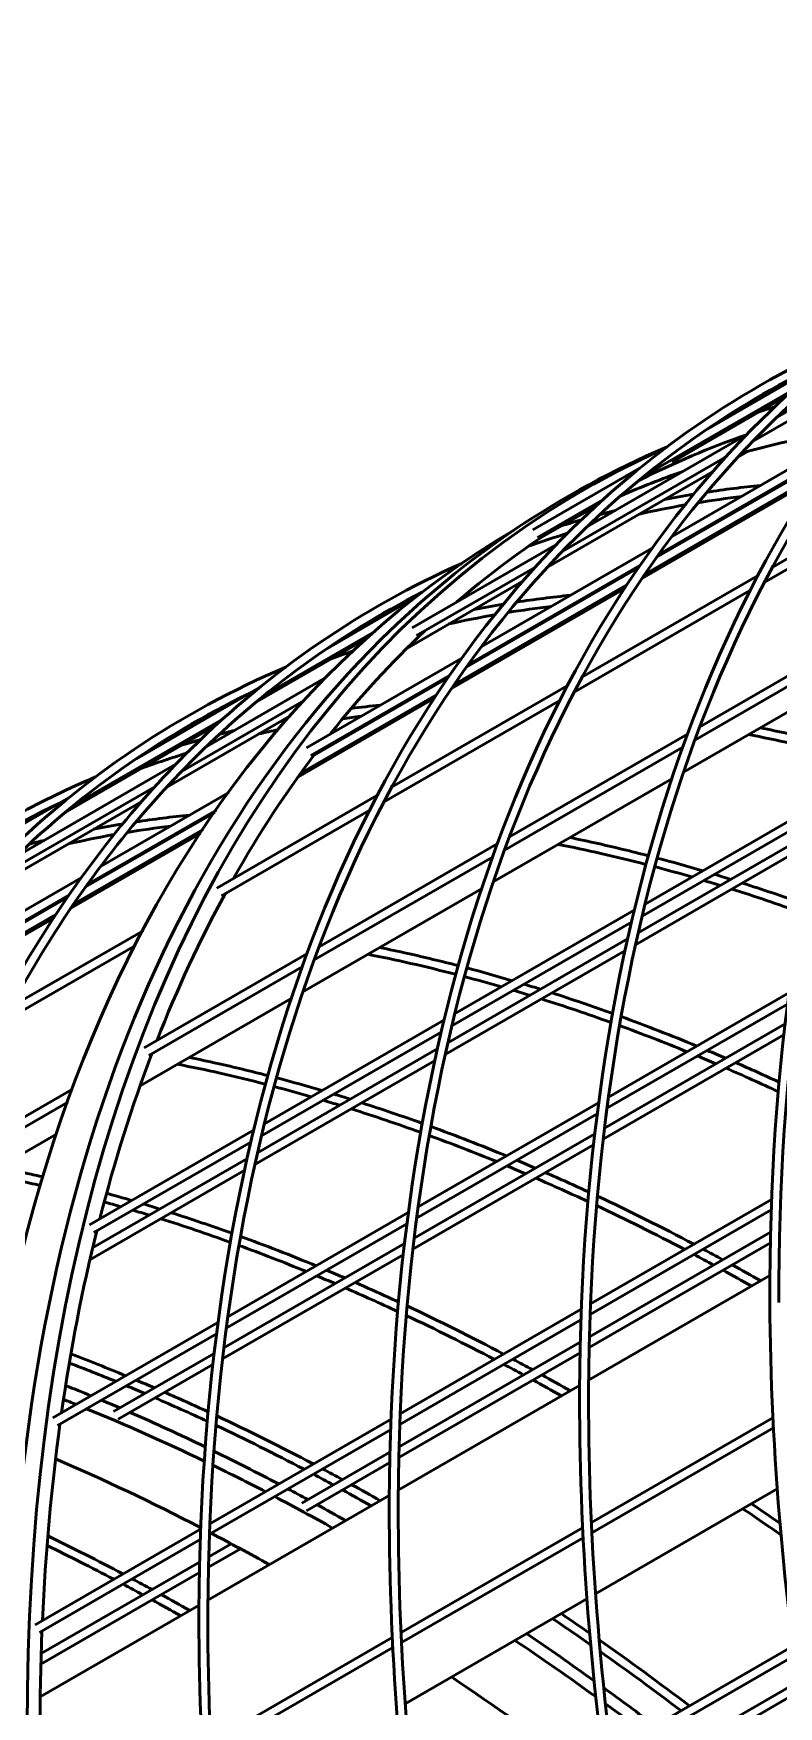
# Model space of a CAD drawing. Header units: millimetres. Extents: x 0 to 4200, y 0 to 2970.
# Drawn here: x 899.5 to 982.5, y 951.7 to 1138.2 of the extents above; entities that cross this region are included whole.
import ezdxf

# ---------------------------------------------------------------- set-up
doc = ezdxf.new("R2010")
doc.units = ezdxf.units.MM
doc.header["$LTSCALE"] = 10
doc.layers.add('Co ban', color=7, linetype='Continuous', lineweight=50)

msp = doc.modelspace()

# ---------------------------------------------------------------- linework, layer by layer
at = {"layer": 'Co ban'}
for p, q in [((982.34, 1095.42), (1000.19, 1105.73)), ((974.57, 1094.1), (988.28, 1102.02)), ((979.59, 1092.69), (997.82, 1103.21)), ((967.64, 1088.95), (984.14, 1098.47)), ((970.63, 1090.4), (983.35, 1097.75)), ((961.12, 1083.18), (978.97, 1093.48)), ((970.57, 1082.07), (989.62, 1093.08)), ((958.38, 1080.44), (976.61, 1090.96)), ((968.91, 1079.81), (988.07, 1090.87)), ((969.1, 1080.07), (988.25, 1091.13)), ((977.95, 1090.95), (979.13, 1091.63)), ((955.12, 1082.87), (967.07, 1089.77)), ((956.74, 1078.7), (975.16, 1089.33)), ((967.56, 1077.87), (986.8, 1088.98)), ((981.81, 1078.68), (1001.38, 1089.98)), ((960.91, 1087.39), (959.45, 1086.54)), ((986.52, 1088.55), (967.25, 1077.43)), ((980.92, 1077.01), (1000.53, 1088.34)), ((955.62, 1082.01), (962.93, 1086.22)), ((955.99, 1081.96), (961, 1084.85)), ((941.66, 1071.94), (957.76, 1081.24)), ((949.35, 1069.83), (968.41, 1080.83)), ((942.16, 1071.07), (955.4, 1078.72)), ((947.69, 1067.56), (966.86, 1078.62)), ((947.88, 1067.82), (967.04, 1078.88)), ((960.59, 1066.43), (980.17, 1077.73)), ((941.06, 1069.65), (953.94, 1077.09)), ((965.3, 1076.3), (946.04, 1065.18)), ((946.34, 1065.62), (965.59, 1076.73)), ((959.71, 1064.77), (979.32, 1076.09)), ((932.14, 1069.61), (942.01, 1075.31)), ((973.72, 1060.9), (993.58, 1072.36)), ((924.14, 1063.57), (936.65, 1070.79)), ((925.21, 1064.45), (937.49, 1071.54)), ((973.18, 1059.43), (993.04, 1070.9)), ((929.88, 1058.58), (947.2, 1068.58)), ((930.38, 1057.72), (945.82, 1066.63)), ((991.82, 1067.36), (971.92, 1055.87)), ((910.93, 1057.36), (924.64, 1065.28)), ((918.7, 1058.68), (932.06, 1066.4)), ((930.73, 1057.76), (945.65, 1066.38)), ((939.38, 1054.18), (958.96, 1065.49)), ((915.95, 1055.94), (929.62, 1063.83)), ((944.09, 1064.05), (928.92, 1055.3)), ((929.25, 1055.75), (944.37, 1064.49)), ((938.49, 1052.52), (958.11, 1063.84)), ((902.93, 1051.32), (919.71, 1061.01)), ((904, 1052.2), (920.5, 1061.73)), ((914.31, 1054.2), (928.13, 1062.18)), ((952.51, 1048.65), (972.36, 1060.11)), ((951.96, 1047.18), (971.83, 1058.65)), ((897.48, 1046.43), (915.33, 1056.74)), ((894.74, 1043.7), (912.97, 1054.22)), ((906.93, 1045.33), (921.24, 1053.6)), ((970.61, 1055.12), (950.7, 1043.63)), ((889.72, 1045.11), (903.43, 1053.03)), ((893.1, 1041.96), (911.52, 1052.59)), ((905.46, 1043.33), (919.85, 1051.64)), ((919.9, 1042.94), (937.74, 1053.24)), ((920.4, 1042.07), (936.89, 1051.59)), ((967.62, 1041.16), (987.63, 1052.71)), ((905.27, 1043.06), (919.67, 1051.38)), ((967.29, 1039.82), (987.31, 1051.38)), ((918.09, 1049.04), (903.61, 1040.69)), ((903.92, 1041.13), (918.38, 1049.48)), ((931.3, 1036.4), (951.15, 1047.87)), ((966.55, 1036.62), (986.6, 1048.19)), ((966.85, 1037.95), (986.89, 1049.52)), ((930.75, 1034.93), (950.62, 1046.4)), ((885.71, 1033.08), (904.77, 1044.09)), ((949.39, 1042.87), (929.49, 1031.38)), ((884.06, 1030.82), (903.22, 1041.88)), ((884.24, 1031.08), (903.4, 1042.14)), ((946.4, 1028.91), (966.42, 1040.47)), ((901.66, 1039.56), (882.4, 1028.44)), ((882.7, 1028.88), (901.95, 1039.99)), ((946.08, 1027.57), (966.1, 1039.13)), ((896.95, 1029.69), (911.67, 1038.19)), ((945.64, 1025.7), (965.67, 1037.27)), ((896.07, 1028.02), (910.82, 1036.54)), ((911.81, 1025.15), (929.94, 1035.62)), ((945.34, 1024.38), (965.38, 1035.95)), ((912.31, 1024.29), (929.4, 1034.16)), ((963.54, 1019.65), (983.66, 1031.27)), ((928.18, 1030.62), (911.34, 1020.9)), ((963.38, 1018.4), (983.5, 1030.02)), ((925.19, 1016.66), (945.2, 1028.22)), ((963.1, 1016.19), (983.23, 1027.81)), ((924.86, 1015.32), (944.89, 1026.88)), ((962.95, 1014.95), (983.09, 1026.58)), ((924.13, 1012.13), (944.17, 1023.7)), ((924.43, 1013.45), (944.46, 1025.02)), ((888.87, 1011.91), (903.81, 1020.53)), ((888.32, 1010.44), (903.27, 1019.07)), ((942.33, 1007.41), (962.45, 1019.02)), ((942.16, 1006.15), (962.29, 1017.77)), ((902.04, 1015.53), (887.06, 1006.88)), ((905.7, 1005.41), (923.99, 1015.97)), ((906.2, 1004.54), (923.67, 1014.63)), ((941.74, 1002.7), (961.87, 1014.33)), ((941.88, 1003.94), (962.02, 1015.57)), ((906.05, 1002.85), (923.25, 1012.77)), ((905.74, 1001.51), (922.96, 1011.45)), ((961.5, 995.42), (981.69, 1007.07)), ((961.54, 996.6), (981.73, 1008.25)), ((920.95, 993.91), (941.07, 1005.53)), ((921.12, 995.16), (941.23, 1006.77)), ((920.67, 991.7), (940.8, 1003.32)), ((961.39, 991.74), (981.59, 1003.41)), ((961.42, 992.92), (981.62, 1004.58)), ((920.53, 990.46), (940.66, 1002.08)), ((981.55, 999.76), (961.34, 988.09)), ((940.33, 984.35), (960.52, 996.01)), ((901.62, 983.9), (920.02, 994.53)), ((940.29, 983.17), (960.48, 994.83)), ((902.12, 983.04), (919.86, 993.28)), ((940.21, 980.67), (960.41, 992.33)), ((908.38, 984.6), (919.59, 991.07)), ((940.18, 979.5), (960.38, 991.16)), ((908.88, 983.74), (919.45, 989.83)), ((960.33, 987.51), (940.12, 975.84)), ((919.12, 972.1), (939.31, 983.76)), ((961.64, 972.22), (981.88, 983.9)), ((961.69, 971.1), (981.93, 982.78)), ((919.07, 970.92), (939.26, 982.58)), ((929.38, 974.41), (939.19, 980.08)), ((929.88, 973.55), (939.17, 978.91)), ((939.12, 975.26), (918.91, 963.6)), ((982.36, 975.98), (962.11, 964.29)), ((899.63, 960.85), (918.09, 971.51)), ((940.43, 959.97), (960.66, 971.66)), ((900.13, 959.98), (918.05, 970.33)), ((918.99, 968.42), (921.49, 969.86)), ((940.48, 958.85), (960.72, 970.53)), ((900.32, 957.64), (917.98, 967.83)), ((918.97, 967.25), (922.52, 969.3)), ((900.29, 956.46), (917.95, 966.66)), ((917.91, 963.02), (900.22, 952.8)), ((961.14, 963.73), (940.89, 952.04)), ((919.21, 947.72), (939.45, 959.41)), ((963.83, 946.76), (984.1, 958.47)), ((919.27, 946.6), (939.51, 958.29)), ((963.97, 945.69), (984.24, 957.39)), ((971.34, 946.79), (984.63, 954.46)), ((971.84, 945.92), (984.78, 953.39))]:
    msp.add_line(p, q, dxfattribs=at)
for centre, major_axis, start_param, end_param in [((1110.91, 827.58), (-150, 259.81), 6.15046, 6.160776), ((1110.91, 827.58), (-149, 258.08), 6.174668, 6.250014), ((1103.84, 823.5), (-149, 258.08), 6.066741, 6.135449), ((1110.91, 827.58), (-150, 259.81), 6.22483, 9.483133), ((1103.84, 823.5), (-149, 258.08), 6.146424, 6.147155), ((1103.84, 823.5), (-149, 258.08), 6.174668, 6.217658), ((1103.84, 823.5), (-149, 258.08), 6.236934, 6.259455), ((1110.91, 827.58), (-149, 258.08), 0.010236, 0.108517), ((1103.84, 823.5), (150, -259.81), 3.147575, 6.277203), ((1110.91, 827.58), (-149, 258.08), 0.136031, 0.223765), ((1110.91, 827.58), (-149, 258.08), 0.238416, 0.329061), ((1110.91, 827.58), (-149, 258.08), 0.339292, 0.43175), ((1110.91, 827.58), (-149, 258.08), 0.439701, 0.53334), ((1110.91, 827.58), (-149, 258.08), 0.539904, 0.63436), ((935.9, 726.54), (-150, 259.81), 5.63982, 5.653293), ((935.9, 726.54), (149, -258.08), 2.507232, 2.513901), ((935.9, 726.54), (149, -258.08), 2.438924, 2.501592), ((935.9, 726.54), (-150, 259.81), 5.624548, 5.634284), ((935.9, 726.54), (-150, 259.81), 5.579438, 5.619121), ((935.9, 726.54), (-150, 259.81), 0.023745, 3.117848), ((1110.91, 827.58), (-149, 258.08), 0.640001, 0.735046), ((928.83, 722.46), (150, -259.81), 3.141593, 6.283185), ((928.83, 722.46), (-149, 258.08), 5.548739, 5.625854), ((935.9, 726.54), (-150, 259.81), 5.540795, 5.574858), ((935.9, 726.54), (149, -258.08), 2.406547, 2.434301), ((935.9, 726.54), (-150, 259.81), 5.525502, 5.535878), ((935.9, 726.54), (149, -258.08), 2.370898, 2.401557), ((935.9, 726.54), (-150, 259.81), 5.505649, 5.520664), ((928.83, 722.46), (-149, 258.08), 5.512491, 5.54315), ((1110.91, 827.58), (-149, 258.08), 0.740036, 0.835518), ((935.9, 726.54), (149, -258.08), 2.231436, 2.274383), ((935.9, 726.54), (-150, 259.81), 5.374741, 5.410333), ((928.83, 722.46), (-149, 258.08), 5.347339, 5.415976), ((935.9, 726.54), (-150, 259.81), 5.342436, 5.369583), ((935.9, 726.54), (149, -258.08), 2.205746, 2.226216)]:
    msp.add_ellipse(centre, major_axis=major_axis, ratio=0.57735, start_param=start_param, end_param=end_param, dxfattribs=at)
for points, knots in [([(981.54, 996.75), (981.43, 1022.99), (984.99, 1047.14), (999.07, 1088.82), (1009.59, 1106.35), (1032.36, 1128.84), (1043.04, 1136.03), (1054.85, 1141.05)], [0, 0, 0, 0, 0.3202828, 0.3202828, 0.6403476, 0.6403476, 0.8606467, 0.8606467, 0.8606467, 0.8606467]), ([(982.54, 996.75), (982.43, 1022.85), (985.96, 1046.86), (999.92, 1088.27), (1010.35, 1105.66), (1031.73, 1126.83), (1040.82, 1133.28), (1050.8, 1138.11)], [0, 0, 0, 0, 0.3197162, 0.3197162, 0.639648, 0.639648, 0.8323756, 0.8323756, 0.8323756, 0.8323756]), ([(960.33, 984.5), (960.22, 1010.74), (963.77, 1034.89), (977.85, 1076.57), (988.38, 1094.1), (1011.15, 1116.6), (1021.83, 1123.78), (1033.64, 1128.8)], [0, 0, 0, 0, 0.3202828, 0.3202828, 0.6403476, 0.6403476, 0.8606467, 0.8606467, 0.8606467, 0.8606467]), ([(961.33, 984.51), (961.22, 1010.61), (964.75, 1034.61), (978.71, 1076.02), (989.14, 1093.41), (1010.52, 1114.59), (1019.61, 1121.04), (1029.58, 1125.86)], [0, 0, 0, 0, 0.3197162, 0.3197162, 0.639648, 0.639648, 0.8323756, 0.8323756, 0.8323756, 0.8323756]), ([(939.12, 972.26), (939.01, 998.49), (942.56, 1022.64), (956.64, 1064.32), (967.16, 1081.85), (989.93, 1104.35), (1000.61, 1111.53), (1012.42, 1116.55)], [0, 0, 0, 0, 0.3202828, 0.3202828, 0.6403476, 0.6403476, 0.8606467, 0.8606467, 0.8606467, 0.8606467]), ([(940.12, 972.26), (940.01, 998.36), (943.54, 1022.36), (957.49, 1063.77), (967.92, 1081.17), (989.3, 1102.34), (998.39, 1108.79), (1008.37, 1113.62)], [0, 0, 0, 0, 0.3197162, 0.3197162, 0.639648, 0.639648, 0.8323756, 0.8323756, 0.8323756, 0.8323756]), ([(917.9, 960.01), (917.79, 986.25), (921.35, 1010.4), (935.43, 1052.08), (945.95, 1069.61), (968.72, 1092.1), (979.4, 1099.29), (991.21, 1104.31)], [0, 0, 0, 0, 0.3202828, 0.3202828, 0.6403476, 0.6403476, 0.8606467, 0.8606467, 0.8606467, 0.8606467]), ([(918.9, 960.01), (918.8, 986.11), (922.32, 1010.12), (936.28, 1051.53), (946.71, 1068.92), (968.09, 1090.09), (977.18, 1096.54), (987.16, 1101.37)], [0, 0, 0, 0, 0.3197162, 0.3197162, 0.639648, 0.639648, 0.8323756, 0.8323756, 0.8323756, 0.8323756]), ([(896.69, 947.76), (896.58, 974), (900.13, 998.15), (914.21, 1039.83), (924.74, 1057.36), (947.51, 1079.85), (958.19, 1087.04), (970, 1092.06)], [0, 0, 0, 0, 0.3202828, 0.3202828, 0.6403476, 0.6403476, 0.8606467, 0.8606467, 0.8606467, 0.8606467]), ([(875.48, 935.51), (875.45, 942.03), (875.65, 948.42), (876.49, 960.99), (877.15, 967.16), (878.92, 979.16), (880.03, 984.99), (882.68, 996.19), (884.21, 1001.57), (887.71, 1011.92), (889.67, 1016.9), (894.04, 1026.47), (896.45, 1031.06), (901.68, 1039.77), (904.5, 1043.88), (910.49, 1051.56), (913.66, 1055.13), (925.88, 1067.2), (936.03, 1074.15), (947.22, 1079.13)], [0, 0, 0, 0, 0.0795614, 0.0795614, 0.1601505, 0.1601505, 0.240735, 0.240735, 0.3202828, 0.3202828, 0.3997893, 0.3997893, 0.4803239, 0.4803239, 0.5608545, 0.5608545, 0.6403476, 0.6403476, 0.850906, 0.850906, 0.850906, 0.850906]), ([(876.48, 935.52), (876.45, 942), (876.65, 948.35), (877.49, 960.85), (878.14, 966.98), (879.89, 978.91), (880.99, 984.7), (883.62, 995.83), (885.14, 1001.18), (888.61, 1011.46), (890.55, 1016.4), (894.88, 1025.91), (897.27, 1030.47), (902.45, 1039.12), (905.24, 1043.2), (911.18, 1050.82), (914.31, 1054.35), (925.14, 1065.08), (933.57, 1071.2), (942.79, 1075.91)], [0, 0, 0, 0, 0.0794078, 0.0794078, 0.1598491, 0.1598491, 0.2402949, 0.2402949, 0.3197162, 0.3197162, 0.3991783, 0.3991783, 0.4796735, 0.4796735, 0.5601725, 0.5601725, 0.639648, 0.639648, 0.8198251, 0.8198251, 0.8198251, 0.8198251]), ([(854.26, 923.27), (854.24, 929.78), (854.43, 936.17), (855.28, 948.74), (855.94, 954.91), (857.7, 966.91), (858.81, 972.74), (861.46, 983.94), (863, 989.32), (866.5, 999.68), (868.46, 1004.65), (872.83, 1014.22), (875.24, 1018.81), (880.47, 1027.52), (883.29, 1031.64), (889.28, 1039.31), (892.45, 1042.88), (905.08, 1055.36), (915.76, 1062.54), (927.57, 1067.56)], [0, 0, 0, 0, 0.0795614, 0.0795614, 0.1601505, 0.1601505, 0.240735, 0.240735, 0.3202828, 0.3202828, 0.3997893, 0.3997893, 0.4803239, 0.4803239, 0.5608545, 0.5608545, 0.6403476, 0.6403476, 0.8606467, 0.8606467, 0.8606467, 0.8606467]), ([(855.26, 923.27), (855.24, 929.75), (855.43, 936.11), (856.27, 948.6), (856.92, 954.73), (858.67, 966.66), (859.78, 972.45), (862.41, 983.59), (863.93, 988.93), (867.39, 999.22), (869.34, 1004.16), (873.67, 1013.66), (876.05, 1018.23), (881.24, 1026.87), (884.03, 1030.95), (889.96, 1038.57), (893.1, 1042.11), (904.45, 1053.35), (913.54, 1059.8), (923.52, 1064.63)], [0, 0, 0, 0, 0.0794078, 0.0794078, 0.1598491, 0.1598491, 0.2402949, 0.2402949, 0.3197162, 0.3197162, 0.3991783, 0.3991783, 0.4796735, 0.4796735, 0.5601725, 0.5601725, 0.639648, 0.639648, 0.8323756, 0.8323756, 0.8323756, 0.8323756]), ([(979.16, 1060.06), (980.74, 1059.75), (982.32, 1059.41), (985.58, 1058.67), (987.26, 1058.26), (988.94, 1057.83)], [1.25771441, 1.25771441, 1.25771441, 1.25771441, 1.28125246, 1.28125246, 1.30604978, 1.30604978, 1.30604978, 1.30604978]), ([(980.47, 1060.81), (981.52, 1060.6), (982.57, 1060.37), (985.47, 1059.72), (987.34, 1059.27), (989.21, 1058.79)], [1.26323972, 1.26323972, 1.26323972, 1.26323972, 1.2787507, 1.2787507, 1.30612103, 1.30612103, 1.30612103, 1.30612103]), ([(833.05, 911.02), (833.02, 917.54), (833.22, 923.93), (834.07, 936.49), (834.72, 942.66), (836.49, 954.66), (837.6, 960.49), (840.25, 971.7), (841.79, 977.08), (845.28, 987.43), (847.25, 992.4), (851.61, 1001.97), (854.02, 1006.57), (859.25, 1015.27), (862.07, 1019.39), (868.07, 1027.06), (871.24, 1030.63), (876.9, 1036.23), (879.3, 1038.39), (884.28, 1042.47), (886.86, 1044.4), (892.18, 1047.98), (894.93, 1049.64), (900.54, 1052.68), (903.41, 1054.07), (906.36, 1055.32)], [0, 0, 0, 0, 0.0795614, 0.0795614, 0.1601505, 0.1601505, 0.240735, 0.240735, 0.3202828, 0.3202828, 0.3997893, 0.3997893, 0.4803239, 0.4803239, 0.5608545, 0.5608545, 0.6403476, 0.6403476, 0.6952545, 0.6952545, 0.7504979, 0.7504979, 0.8057409, 0.8057409, 0.8606467, 0.8606467, 0.8606467, 0.8606467]), ([(834.05, 911.02), (834.02, 917.5), (834.22, 923.86), (835.06, 936.35), (835.71, 942.49), (837.46, 954.41), (838.56, 960.21), (841.19, 971.34), (842.71, 976.68), (846.18, 986.97), (848.13, 991.91), (852.45, 1001.42), (854.84, 1005.98), (860.02, 1014.62), (862.82, 1018.71), (868.75, 1026.32), (871.89, 1029.86), (883.24, 1041.1), (892.33, 1047.55), (902.3, 1052.38)], [0, 0, 0, 0, 0.0794078, 0.0794078, 0.1598491, 0.1598491, 0.2402949, 0.2402949, 0.3197162, 0.3197162, 0.3991783, 0.3991783, 0.4796735, 0.4796735, 0.5601725, 0.5601725, 0.639648, 0.639648, 0.8323756, 0.8323756, 0.8323756, 0.8323756]), ([(959.26, 1048.57), (960.31, 1048.35), (961.36, 1048.13), (964.26, 1047.48), (966.12, 1047.03), (967.99, 1046.54)], [1.26323972, 1.26323972, 1.26323972, 1.26323972, 1.2787507, 1.2787507, 1.30612103, 1.30612103, 1.30612103, 1.30612103]), ([(957.95, 1047.81), (959.53, 1047.5), (961.11, 1047.16), (964.37, 1046.42), (966.04, 1046.01), (967.73, 1045.58)], [1.25771441, 1.25771441, 1.25771441, 1.25771441, 1.28125246, 1.28125246, 1.30604978, 1.30604978, 1.30604978, 1.30604978]), ([(936.74, 1035.56), (938.31, 1035.25), (939.89, 1034.91), (943.15, 1034.17), (944.83, 1033.77), (946.51, 1033.33)], [1.25771441, 1.25771441, 1.25771441, 1.25771441, 1.28125246, 1.28125246, 1.30604978, 1.30604978, 1.30604978, 1.30604978]), ([(938.05, 1036.32), (939.09, 1036.1), (940.14, 1035.88), (943.05, 1035.23), (944.91, 1034.78), (946.78, 1034.3)], [1.26323972, 1.26323972, 1.26323972, 1.26323972, 1.2787507, 1.2787507, 1.30612103, 1.30612103, 1.30612103, 1.30612103]), ([(916.83, 1024.07), (917.88, 1023.86), (918.93, 1023.63), (921.84, 1022.98), (923.7, 1022.53), (925.57, 1022.05)], [1.26323972, 1.26323972, 1.26323972, 1.26323972, 1.2787507, 1.2787507, 1.30612103, 1.30612103, 1.30612103, 1.30612103]), ([(915.52, 1023.31), (917.1, 1023), (918.68, 1022.67), (921.94, 1021.93), (923.62, 1021.52), (925.3, 1021.08)], [1.25771441, 1.25771441, 1.25771441, 1.25771441, 1.28125246, 1.28125246, 1.30604978, 1.30604978, 1.30604978, 1.30604978]), ([(894.31, 1011.07), (895.89, 1010.76), (897.47, 1010.42), (899.45, 1009.97), (899.84, 1009.88), (900.23, 1009.79)], [1.25771441, 1.25771441, 1.25771441, 1.25771441, 1.28125246, 1.28125246, 1.28706285, 1.28706285, 1.28706285, 1.28706285]), ([(895.62, 1011.82), (896.67, 1011.61), (897.72, 1011.38), (899.35, 1011.02), (899.93, 1010.88), (900.52, 1010.75)], [1.26323972, 1.26323972, 1.26323972, 1.26323972, 1.2787507, 1.2787507, 1.28735291, 1.28735291, 1.28735291, 1.28735291]), ([(1354.35, 622.3), (1340.48, 611.85), (1324.21, 605.2), (1287.04, 599.88), (1265.9, 601.82), (1221.88, 614.89), (1198.99, 626.02), (1153.82, 656.38), (1131.55, 675.58), (1089.85, 720.12), (1070.45, 745.45), (1036.46, 799.64), (1021.89, 828.5), (999.06, 886.85), (990.8, 916.33), (983.15, 962.6), (981.61, 980.09), (981.54, 996.75)], [3.861285, 3.861285, 3.861285, 3.861285, 4.159308, 4.159308, 4.478723, 4.478723, 4.798894, 4.798894, 5.119175, 5.119175, 5.43941, 5.43941, 5.759616, 5.759616, 6.079835, 6.079835, 6.283185, 6.283185, 6.283185, 6.283185]), ([(1333.14, 610.05), (1319.27, 599.61), (1303, 592.95), (1265.83, 587.63), (1244.69, 589.58), (1200.66, 602.64), (1177.78, 613.78), (1132.61, 644.13), (1110.33, 663.34), (1068.64, 707.88), (1049.23, 733.2), (1015.25, 787.39), (1000.68, 816.25), (977.85, 874.61), (969.59, 904.08), (961.93, 950.35), (960.4, 967.84), (960.33, 984.5)], [3.861285, 3.861285, 3.861285, 3.861285, 4.159308, 4.159308, 4.478723, 4.478723, 4.798894, 4.798894, 5.119175, 5.119175, 5.43941, 5.43941, 5.759616, 5.759616, 6.079835, 6.079835, 6.283185, 6.283185, 6.283185, 6.283185]), ([(1323.55, 604.81), (1311.88, 597.87), (1298.8, 593.33), (1265.52, 588.64), (1244.43, 590.63), (1200.55, 603.78), (1177.77, 614.93), (1132.82, 645.25), (1110.65, 664.42), (1069.14, 708.85), (1049.82, 734.11), (1015.98, 788.15), (1001.48, 816.92), (978.75, 875.08), (970.53, 904.45), (962.92, 950.52), (961.4, 967.93), (961.33, 984.51)], [3.92406, 3.92406, 3.92406, 3.92406, 4.160691, 4.160691, 4.481274, 4.481274, 4.801097, 4.801097, 5.120816, 5.120816, 5.440581, 5.440581, 5.760375, 5.760375, 6.080156, 6.080156, 6.283185, 6.283185, 6.283185, 6.283185]), ([(1311.93, 597.8), (1298.06, 587.36), (1281.78, 580.71), (1244.61, 575.39), (1223.47, 577.33), (1179.45, 590.39), (1156.57, 601.53), (1111.4, 631.88), (1089.12, 651.09), (1047.43, 695.63), (1028.02, 720.95), (994.04, 775.14), (979.47, 804.01), (956.63, 862.36), (948.38, 891.84), (940.72, 938.1), (939.18, 955.6), (939.12, 972.26)], [3.861285, 3.861285, 3.861285, 3.861285, 4.159308, 4.159308, 4.478723, 4.478723, 4.798894, 4.798894, 5.119175, 5.119175, 5.43941, 5.43941, 5.759616, 5.759616, 6.079835, 6.079835, 6.283185, 6.283185, 6.283185, 6.283185]), ([(1302.34, 592.57), (1290.67, 585.62), (1277.59, 581.09), (1244.3, 576.4), (1223.21, 578.38), (1179.33, 591.54), (1156.56, 602.68), (1111.6, 633), (1089.43, 652.17), (1047.93, 696.6), (1028.61, 721.86), (994.77, 775.9), (980.26, 804.67), (957.54, 862.83), (949.32, 892.2), (941.71, 938.27), (940.18, 955.69), (940.12, 972.26)], [3.92406, 3.92406, 3.92406, 3.92406, 4.160691, 4.160691, 4.481274, 4.481274, 4.801097, 4.801097, 5.120816, 5.120816, 5.440581, 5.440581, 5.760375, 5.760375, 6.080156, 6.080156, 6.283185, 6.283185, 6.283185, 6.283185]), ([(1290.71, 585.55), (1276.84, 575.11), (1260.57, 568.46), (1223.4, 563.14), (1202.26, 565.08), (1158.24, 578.14), (1135.35, 589.28), (1090.18, 619.63), (1067.91, 638.84), (1026.21, 683.38), (1006.81, 708.7), (972.82, 762.9), (958.25, 791.76), (935.42, 850.11), (927.16, 879.59), (919.51, 925.86), (917.97, 943.35), (917.9, 960.01)], [3.861285, 3.861285, 3.861285, 3.861285, 4.159308, 4.159308, 4.478723, 4.478723, 4.798894, 4.798894, 5.119175, 5.119175, 5.43941, 5.43941, 5.759616, 5.759616, 6.079835, 6.079835, 6.283185, 6.283185, 6.283185, 6.283185]), ([(1281.12, 580.32), (1269.45, 573.37), (1256.37, 568.84), (1223.09, 564.15), (1202, 566.13), (1158.12, 579.29), (1135.35, 590.43), (1090.39, 620.76), (1068.22, 639.93), (1026.72, 684.36), (1007.39, 709.61), (973.56, 763.65), (959.05, 792.43), (936.32, 850.58), (928.11, 879.95), (920.5, 926.03), (918.97, 943.44), (918.9, 960.01)], [3.92406, 3.92406, 3.92406, 3.92406, 4.160691, 4.160691, 4.481274, 4.481274, 4.801097, 4.801097, 5.120816, 5.120816, 5.440581, 5.440581, 5.760375, 5.760375, 6.080156, 6.080156, 6.283185, 6.283185, 6.283185, 6.283185])]:
    msp.add_open_spline(points, degree=3, knots=knots, dxfattribs=at)
for points in [[(974.52, 1087.06), (976.5, 1087.36), (978.5, 1087.62), (980.52, 1087.82)], [(966.99, 1084.62), (968.66, 1084.99), (970.36, 1085.34), (972.07, 1085.64)], [(969.78, 1086.23), (970.85, 1086.44), (971.94, 1086.64), (973.02, 1086.82)], [(973.56, 1085.89), (975.15, 1086.15), (976.75, 1086.38), (978.36, 1086.57)], [(980.83, 1086.85), (980.94, 1086.86), (981.05, 1086.87), (981.15, 1086.88)], [(958.4, 1083.34), (959.1, 1083.56), (959.81, 1083.78), (960.52, 1083.98)], [(962.59, 1084.56), (963.15, 1084.71), (963.71, 1084.86), (964.28, 1085)], [(954.65, 1081.03), (956.08, 1081.55), (957.52, 1082.03), (958.98, 1082.48)], [(964.26, 1075.97), (964.43, 1075.98), (964.61, 1075.99), (964.78, 1076)], [(948.57, 1073.98), (949.64, 1074.19), (950.72, 1074.39), (951.81, 1074.57)], [(952.34, 1073.65), (953.93, 1073.91), (955.53, 1074.13), (957.15, 1074.33)], [(953.31, 1074.81), (955.29, 1075.11), (957.29, 1075.37), (959.3, 1075.57)], [(959.62, 1074.6), (959.72, 1074.61), (959.83, 1074.62), (959.94, 1074.63)], [(961.68, 1075.79), (961.78, 1075.8), (961.89, 1075.8), (961.99, 1075.81)], [(962.29, 1074.83), (962.47, 1074.85), (962.65, 1074.86), (962.83, 1074.87)], [(945.77, 1072.37), (947.45, 1072.75), (949.14, 1073.09), (950.85, 1073.39)], [(932.75, 1068.54), (933.53, 1068.82), (934.31, 1069.1), (935.1, 1069.37)], [(934.88, 1062.96), (935.95, 1063.09), (937.02, 1063.22), (938.09, 1063.32)], [(940.46, 1063.54), (940.57, 1063.55), (940.67, 1063.56), (940.78, 1063.57)], [(943.05, 1063.72), (943.22, 1063.73), (943.39, 1063.74), (943.57, 1063.75)], [(927.35, 1061.73), (927.51, 1061.76), (927.66, 1061.79), (927.81, 1061.82)], [(933.93, 1061.82), (934.6, 1061.91), (935.26, 1062), (935.93, 1062.08)], [(938.4, 1062.35), (938.51, 1062.36), (938.62, 1062.37), (938.73, 1062.38)], [(941.08, 1062.59), (941.26, 1062.6), (941.44, 1062.61), (941.61, 1062.63)], [(915.97, 1058.85), (916.67, 1059.07), (917.38, 1059.28), (918.09, 1059.49)], [(920.16, 1060.07), (920.72, 1060.22), (921.29, 1060.36), (921.85, 1060.5)], [(924.56, 1060.12), (925.29, 1060.29), (926.02, 1060.44), (926.75, 1060.59)], [(911.54, 1056.29), (913.19, 1056.9), (914.86, 1057.46), (916.56, 1057.98)], [(906.14, 1049.49), (907.21, 1049.7), (908.3, 1049.89), (909.38, 1050.08)], [(909.92, 1049.15), (911.51, 1049.41), (913.11, 1049.64), (914.72, 1049.83)], [(910.88, 1050.32), (912.86, 1050.62), (914.86, 1050.87), (916.88, 1051.08)], [(917.19, 1050.1), (917.3, 1050.11), (917.41, 1050.12), (917.51, 1050.13)], [(919.25, 1051.29), (919.36, 1051.3), (919.46, 1051.31), (919.56, 1051.32)], [(898.95, 1047.82), (899.51, 1047.97), (900.07, 1048.11), (900.64, 1048.26)], [(903.35, 1047.87), (905.02, 1048.25), (906.72, 1048.59), (908.43, 1048.9)], [(968.96, 1046.29), (970.65, 1045.84), (972.34, 1045.37), (974.04, 1044.87)], [(968.7, 1045.33), (970.07, 1044.96), (971.46, 1044.58), (972.84, 1044.18)], [(975.36, 1044.48), (975.97, 1044.29), (976.58, 1044.1), (977.18, 1043.91)], [(974.17, 1043.79), (974.78, 1043.61), (975.39, 1043.42), (976, 1043.23)], [(977.3, 1042.83), (979.87, 1042.02), (982.45, 1041.15), (985.04, 1040.21)], [(978.47, 1043.5), (980.71, 1042.79), (982.96, 1042.02), (985.21, 1041.21)], [(900.62, 1039.23), (900.79, 1039.24), (900.97, 1039.25), (901.14, 1039.26)], [(947.48, 1033.08), (948.86, 1032.71), (950.24, 1032.33), (951.63, 1031.93)], [(947.75, 1034.04), (949.44, 1033.6), (951.13, 1033.12), (952.83, 1032.62)], [(952.96, 1031.54), (953.57, 1031.36), (954.18, 1031.17), (954.79, 1030.99)], [(954.15, 1032.23), (954.75, 1032.04), (955.36, 1031.86), (955.97, 1031.67)], [(957.26, 1031.26), (959.5, 1030.54), (961.75, 1029.77), (964, 1028.96)], [(956.09, 1030.58), (958.66, 1029.77), (961.23, 1028.9), (963.82, 1027.96)], [(964.78, 1027.62), (967.27, 1026.7), (969.78, 1025.73), (972.29, 1024.7)], [(964.95, 1028.62), (967.76, 1027.59), (970.57, 1026.5), (973.39, 1025.34)], [(973.46, 1024.22), (974.14, 1023.94), (974.83, 1023.65), (975.51, 1023.36)], [(974.55, 1024.85), (975.23, 1024.57), (975.91, 1024.28), (976.59, 1023.98)], [(926.53, 1021.8), (928.22, 1021.35), (929.92, 1020.88), (931.62, 1020.37)], [(976.66, 1022.87), (978.59, 1022.03), (980.53, 1021.16), (982.47, 1020.26)], [(977.74, 1023.49), (979.34, 1022.79), (980.95, 1022.06), (982.56, 1021.31)], [(926.27, 1020.83), (927.65, 1020.47), (929.03, 1020.08), (930.42, 1019.68)], [(932.93, 1019.98), (933.54, 1019.8), (934.15, 1019.61), (934.76, 1019.42)], [(931.74, 1019.29), (932.35, 1019.11), (932.97, 1018.93), (933.58, 1018.74)], [(934.88, 1018.33), (937.44, 1017.52), (940.02, 1016.65), (942.61, 1015.72)], [(936.05, 1019.01), (938.29, 1018.29), (940.53, 1017.53), (942.79, 1016.72)], [(943.74, 1016.37), (946.54, 1015.35), (949.35, 1014.25), (952.17, 1013.09)], [(943.56, 1015.37), (946.06, 1014.46), (948.57, 1013.48), (951.08, 1012.46)], [(953.34, 1012.61), (954.02, 1012.32), (954.7, 1012.03), (955.38, 1011.74)], [(952.25, 1011.98), (952.93, 1011.69), (953.61, 1011.4), (954.3, 1011.11)], [(955.45, 1010.62), (957.38, 1009.78), (959.31, 1008.91), (961.25, 1008.01)], [(956.52, 1011.24), (958.13, 1010.54), (959.74, 1009.81), (961.34, 1009.07)], [(907.61, 1008.93), (908.54, 1008.67), (909.47, 1008.4), (910.4, 1008.13)], [(907.34, 1007.96), (907.96, 1007.79), (908.58, 1007.61), (909.2, 1007.43)], [(910.53, 1007.05), (911.14, 1006.86), (911.75, 1006.68), (912.36, 1006.49)], [(911.72, 1007.73), (912.33, 1007.55), (912.94, 1007.36), (913.54, 1007.17)], [(962.22, 1007.56), (965.49, 1006.02), (968.76, 1004.38), (972.05, 1002.66)], [(962.31, 1008.62), (965.89, 1006.94), (969.48, 1005.15), (973.07, 1003.25)], [(913.66, 1006.09), (916.23, 1005.28), (918.81, 1004.4), (921.4, 1003.47)], [(914.84, 1006.76), (917.07, 1006.04), (919.32, 1005.28), (921.57, 1004.47)], [(922.35, 1003.12), (924.85, 1002.21), (927.35, 1001.24), (929.87, 1000.21)], [(922.53, 1004.12), (925.33, 1003.1), (928.14, 1002.01), (930.96, 1000.84)], [(973.09, 1002.11), (973.83, 1001.72), (974.56, 1001.32), (975.3, 1000.93)], [(974.11, 1002.7), (974.84, 1002.31), (975.58, 1001.91), (976.31, 1001.51)], [(931.03, 999.73), (931.72, 999.44), (932.4, 999.16), (933.09, 998.86)], [(932.12, 1000.36), (932.8, 1000.07), (933.49, 999.78), (934.17, 999.49)], [(976.32, 1000.36), (977.39, 999.78), (978.45, 999.19), (979.51, 998.59)], [(977.34, 1000.95), (978.4, 1000.36), (979.46, 999.77), (980.52, 999.17)], [(934.23, 998.37), (936.16, 997.53), (938.1, 996.66), (940.04, 995.76)], [(935.31, 998.99), (936.91, 998.29), (938.52, 997.57), (940.13, 996.82)], [(941.1, 996.37), (944.68, 994.69), (948.26, 992.9), (951.86, 991)], [(941, 995.31), (944.27, 993.77), (947.55, 992.14), (950.83, 990.41)], [(903.63, 991.02), (905.66, 990.25), (907.7, 989.44), (909.75, 988.59)], [(952.9, 990.45), (953.63, 990.06), (954.36, 989.66), (955.1, 989.26)], [(903.46, 990.01), (905.18, 989.36), (906.92, 988.67), (908.65, 987.96)], [(951.88, 989.86), (952.61, 989.47), (953.35, 989.08), (954.08, 988.68)], [(956.12, 988.7), (957.18, 988.12), (958.24, 987.52), (959.31, 986.92)], [(909.82, 987.48), (910.5, 987.2), (911.19, 986.91), (911.87, 986.62)], [(910.91, 988.11), (911.59, 987.82), (912.27, 987.53), (912.95, 987.24)], [(914.1, 986.75), (915.7, 986.04), (917.31, 985.32), (918.92, 984.57)], [(955.11, 988.12), (956.17, 987.53), (957.24, 986.94), (958.3, 986.34)], [(913.02, 986.12), (914.95, 985.29), (916.89, 984.42), (918.83, 983.51)], [(919.79, 983.06), (923.06, 981.52), (926.34, 979.89), (929.62, 978.17)], [(919.88, 984.12), (923.46, 982.44), (927.05, 980.65), (930.64, 978.76)], [(930.66, 977.61), (931.4, 977.22), (932.13, 976.83), (932.87, 976.43)], [(931.68, 978.2), (932.42, 977.81), (933.15, 977.42), (933.88, 977.02)], [(933.9, 975.87), (934.96, 975.29), (936.02, 974.69), (937.09, 974.09)], [(934.91, 976.45), (935.97, 975.87), (937.03, 975.27), (938.09, 974.67)], [(978.53, 973.77), (979.95, 972.81), (981.36, 971.84), (982.77, 970.85)], [(979.5, 974.33), (980.55, 973.61), (981.6, 972.89), (982.66, 972.15)], [(900.97, 969.67), (903.45, 968.47), (905.92, 967.22), (908.41, 965.92)], [(901.06, 970.74), (903.84, 969.4), (906.64, 967.98), (909.43, 966.51)], [(910.47, 965.96), (911.2, 965.56), (911.94, 965.17), (912.67, 964.77)], [(909.45, 965.37), (910.19, 964.98), (910.92, 964.58), (911.66, 964.18)], [(913.7, 964.21), (914.76, 963.62), (915.82, 963.03), (916.88, 962.42)], [(912.68, 963.62), (913.75, 963.04), (914.81, 962.45), (915.88, 961.84)], [(957.32, 961.52), (958.73, 960.57), (960.15, 959.59), (961.56, 958.61)], [(958.28, 962.08), (959.34, 961.36), (960.39, 960.64), (961.44, 959.9)], [(962.51, 959.16), (965.88, 956.8), (969.23, 954.35), (972.57, 951.81)], [(962.63, 957.85), (965.64, 955.73), (968.64, 953.53), (971.63, 951.27)]]:
    msp.add_open_spline(points, degree=3, dxfattribs=at)

doc.saveas('drawing.dxf')
